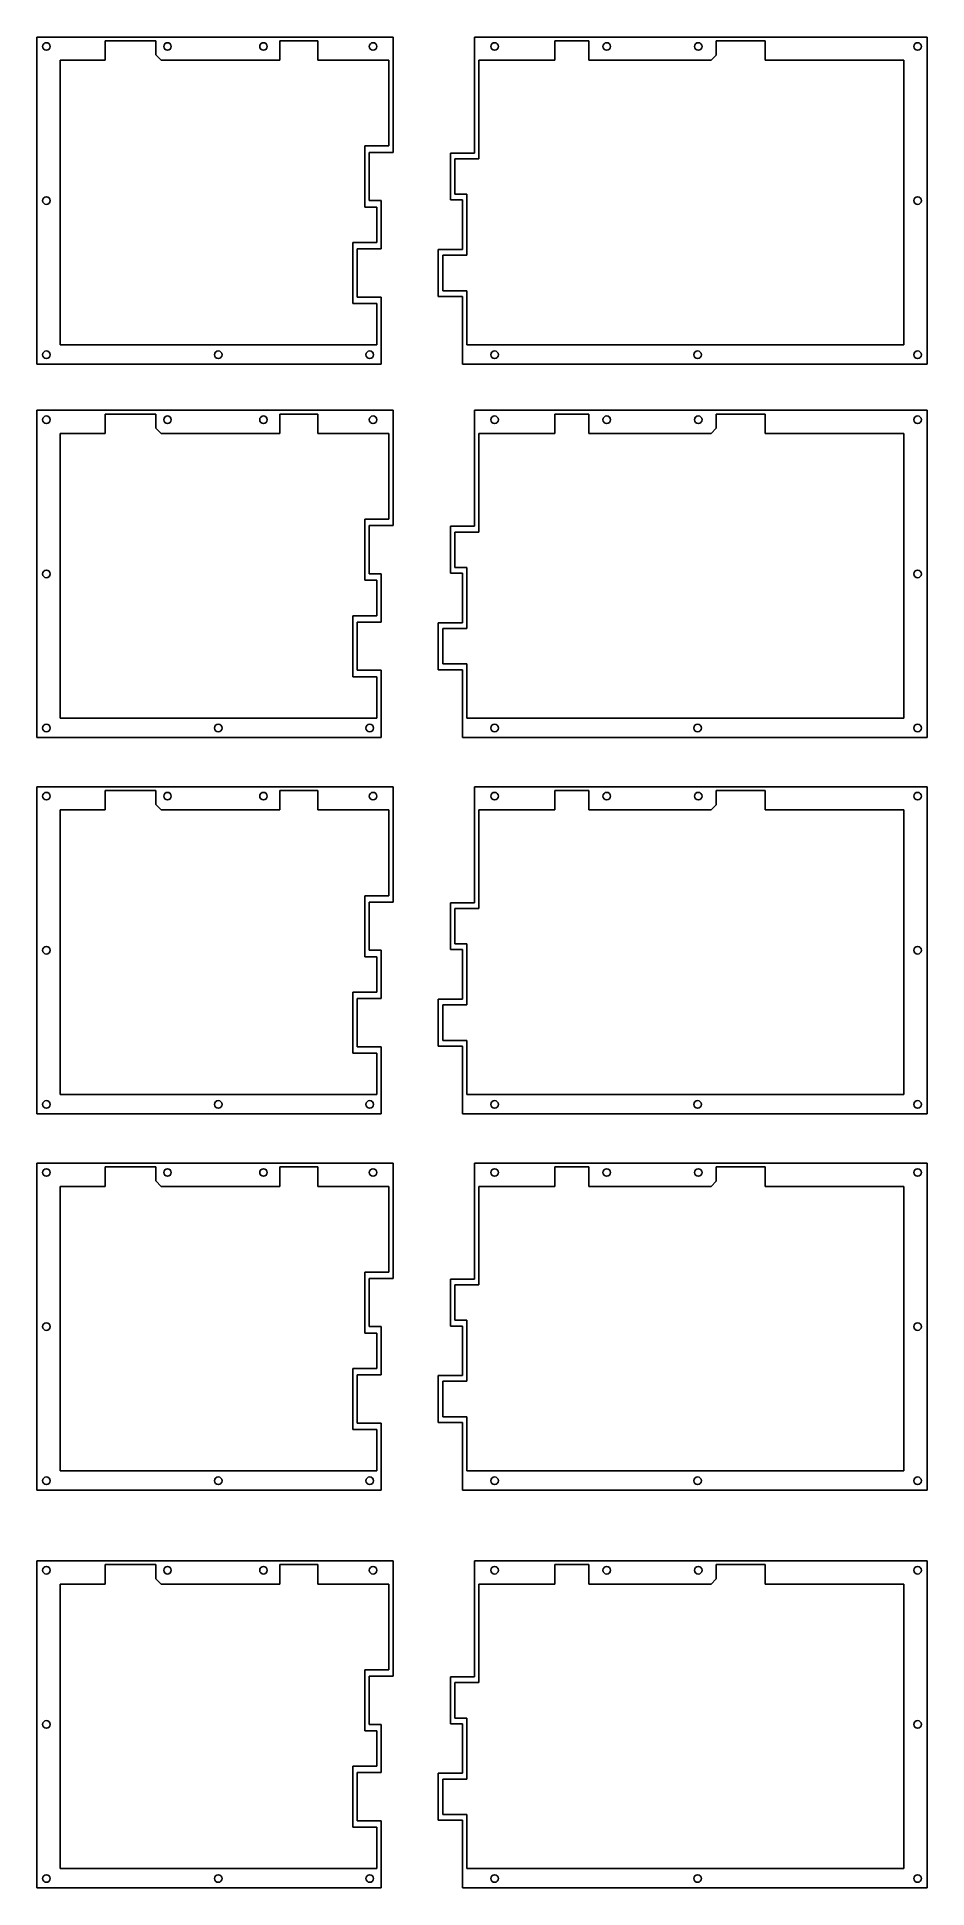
# Model space of a CAD drawing. Extents: x 337 to 688, y 926 to 1657.
import ezdxf

# ---------------------------------------------------------------- set-up
doc = ezdxf.new("R2010")
doc.units = 0
doc.header["$MEASUREMENT"] = 0

msp = doc.modelspace()

# ---------------------------------------------------------------- linework, layer by layer
at = {"color": 7, "linetype": 'Continuous', "true_color": 0xffffff}
for p, q in [((336.52, 1656.76), (336.52, 1527.51)), ((336.52, 1656.76), (477.35, 1656.76)), ((363.52, 1655.26), (363.52, 1647.56)), ((383.52, 1655.26), (363.52, 1655.26)), ((383.52, 1655.26), (383.52, 1649.68)), ((432.52, 1655.26), (432.52, 1647.56)), ((447.52, 1655.26), (432.52, 1655.26)), ((447.52, 1655.26), (447.52, 1647.56)), ((477.35, 1611.18), (477.35, 1656.76)), ((509.47, 1610.93), (509.47, 1656.76)), ((509.47, 1656.76), (688.4, 1656.76)), ((509.47, 1656.76), (541.47, 1656.76)), ((541.27, 1647.56), (541.27, 1655.26)), ((554.72, 1655.26), (541.27, 1655.26)), ((554.72, 1647.56), (554.72, 1655.26)), ((605.02, 1649.63), (605.02, 1655.26)), ((605.02, 1655.26), (624.47, 1655.26)), ((624.47, 1647.56), (624.47, 1655.26)), ((688.4, 1656.76), (688.4, 1527.51)), ((345.72, 1535.19), (345.72, 1647.56)), ((345.72, 1647.56), (363.52, 1647.56)), ((383.52, 1649.68), (385.67, 1647.56)), ((385.67, 1647.56), (432.52, 1647.56)), ((475.62, 1647.56), (447.52, 1647.56)), ((475.62, 1647.56), (475.62, 1613.71)), ((511.2, 1647.56), (511.2, 1608.66)), ((541.27, 1647.56), (511.2, 1647.56)), ((554.72, 1647.56), (603.05, 1647.56)), ((605.02, 1649.63), (603.05, 1647.56)), ((624.47, 1647.56), (679.2, 1647.56)), ((679.2, 1535.19), (679.2, 1647.56)), ((466.1, 1613.71), (466.1, 1589.61)), ((466.1, 1613.71), (475.62, 1613.71)), ((467.82, 1592.13), (467.82, 1611.18)), ((467.82, 1611.18), (477.35, 1611.18)), ((499.94, 1592.38), (499.94, 1610.93)), ((499.94, 1610.93), (509.47, 1610.93)), ((511.2, 1608.66), (501.67, 1608.66)), ((501.67, 1608.66), (501.67, 1594.66)), ((501.67, 1594.66), (506.43, 1594.66)), ((506.43, 1594.66), (506.43, 1570.56)), ((466.1, 1589.61), (470.86, 1589.61)), ((467.82, 1592.13), (472.59, 1592.13)), ((470.86, 1575.61), (470.86, 1589.61)), ((472.59, 1573.08), (472.59, 1592.13)), ((499.94, 1592.38), (504.71, 1592.38)), ((504.71, 1572.83), (504.71, 1592.38)), ((461.34, 1575.61), (461.34, 1551.51)), ((470.86, 1575.61), (461.34, 1575.61)), ((463.06, 1554.03), (463.06, 1573.08)), ((472.59, 1573.08), (463.06, 1573.08)), ((495.18, 1554.28), (495.18, 1572.83)), ((495.18, 1572.83), (504.71, 1572.83)), ((496.91, 1570.56), (496.91, 1556.56)), ((496.91, 1570.56), (506.43, 1570.56)), ((461.34, 1551.51), (470.86, 1551.51)), ((463.06, 1554.03), (472.58, 1554.03)), ((470.86, 1551.51), (470.86, 1535.19)), ((472.58, 1554.03), (472.58, 1527.51)), ((495.18, 1554.28), (504.71, 1554.28)), ((496.91, 1556.56), (506.43, 1556.56)), ((504.71, 1554.28), (504.71, 1527.51)), ((506.43, 1556.56), (506.43, 1535.19)), ((470.86, 1535.19), (345.72, 1535.19)), ((679.2, 1535.19), (506.43, 1535.19)), ((336.52, 1527.51), (472.58, 1527.51)), ((504.71, 1527.51), (688.4, 1527.51)), ((336.52, 1509.31), (336.52, 1380.06)), ((336.52, 1509.31), (477.35, 1509.31)), ((363.52, 1507.81), (363.52, 1500.11)), ((383.52, 1507.81), (363.52, 1507.81)), ((383.52, 1507.81), (383.52, 1502.23)), ((432.52, 1507.81), (432.52, 1500.11)), ((447.52, 1507.81), (432.52, 1507.81)), ((447.52, 1507.81), (447.52, 1500.11)), ((477.35, 1463.73), (477.35, 1509.31)), ((509.47, 1463.48), (509.47, 1509.31)), ((509.47, 1509.31), (688.4, 1509.31)), ((509.47, 1509.31), (541.47, 1509.31)), ((541.27, 1500.11), (541.27, 1507.81)), ((554.72, 1507.81), (541.27, 1507.81)), ((554.72, 1500.11), (554.72, 1507.81)), ((605.02, 1502.18), (605.02, 1507.81)), ((605.02, 1507.81), (624.47, 1507.81)), ((624.47, 1500.11), (624.47, 1507.81)), ((688.4, 1509.31), (688.4, 1380.06)), ((345.72, 1387.74), (345.72, 1500.11)), ((345.72, 1500.11), (363.52, 1500.11)), ((383.52, 1502.23), (385.67, 1500.11)), ((385.67, 1500.11), (432.52, 1500.11)), ((475.62, 1500.11), (447.52, 1500.11)), ((475.62, 1500.11), (475.62, 1466.26)), ((511.2, 1500.11), (511.2, 1461.21)), ((541.27, 1500.11), (511.2, 1500.11)), ((554.72, 1500.11), (603.05, 1500.11)), ((605.02, 1502.18), (603.05, 1500.11)), ((624.47, 1500.11), (679.2, 1500.11)), ((679.2, 1387.74), (679.2, 1500.11)), ((466.1, 1466.26), (466.1, 1442.16)), ((466.1, 1466.26), (475.62, 1466.26)), ((467.82, 1444.68), (467.82, 1463.73)), ((467.82, 1463.73), (477.35, 1463.73)), ((499.94, 1444.93), (499.94, 1463.48)), ((499.94, 1463.48), (509.47, 1463.48)), ((511.2, 1461.21), (501.67, 1461.21)), ((501.67, 1461.21), (501.67, 1447.21)), ((466.1, 1442.16), (470.86, 1442.16)), ((467.82, 1444.68), (472.59, 1444.68)), ((470.86, 1428.16), (470.86, 1442.16)), ((472.59, 1425.63), (472.59, 1444.68)), ((499.94, 1444.93), (504.71, 1444.93)), ((501.67, 1447.21), (506.43, 1447.21)), ((504.71, 1425.38), (504.71, 1444.93)), ((506.43, 1447.21), (506.43, 1423.11)), ((461.34, 1428.16), (461.34, 1404.06)), ((470.86, 1428.16), (461.34, 1428.16)), ((463.06, 1406.59), (463.06, 1425.63)), ((472.59, 1425.63), (463.06, 1425.63)), ((495.18, 1406.84), (495.18, 1425.38)), ((495.18, 1425.38), (504.71, 1425.38)), ((496.91, 1423.11), (496.91, 1409.11)), ((496.91, 1423.11), (506.43, 1423.11)), ((461.34, 1404.06), (470.86, 1404.06)), ((463.06, 1406.59), (472.58, 1406.59)), ((470.86, 1404.06), (470.86, 1387.74)), ((472.58, 1406.59), (472.58, 1380.06)), ((495.18, 1406.84), (504.71, 1406.84)), ((496.91, 1409.11), (506.43, 1409.11)), ((504.71, 1406.84), (504.71, 1380.06)), ((506.43, 1409.11), (506.43, 1387.74)), ((470.86, 1387.74), (345.72, 1387.74)), ((679.2, 1387.74), (506.43, 1387.74)), ((336.52, 1380.06), (472.58, 1380.06)), ((504.71, 1380.06), (688.4, 1380.06)), ((336.52, 1360.61), (336.52, 1231.36)), ((336.52, 1360.61), (477.35, 1360.61)), ((477.35, 1315.04), (477.35, 1360.61)), ((509.47, 1314.79), (509.47, 1360.61)), ((509.47, 1360.61), (688.4, 1360.61)), ((509.47, 1360.61), (541.47, 1360.61)), ((688.4, 1360.61), (688.4, 1231.36)), ((363.52, 1359.11), (363.52, 1351.41)), ((383.52, 1359.11), (363.52, 1359.11)), ((383.52, 1359.11), (383.52, 1353.53)), ((383.52, 1353.53), (385.67, 1351.41)), ((432.52, 1359.11), (432.52, 1351.41)), ((447.52, 1359.11), (432.52, 1359.11)), ((447.52, 1359.11), (447.52, 1351.41)), ((541.27, 1351.41), (541.27, 1359.11)), ((554.72, 1359.11), (541.27, 1359.11)), ((554.72, 1351.41), (554.72, 1359.11)), ((605.02, 1353.48), (603.05, 1351.41)), ((605.02, 1353.48), (605.02, 1359.11)), ((605.02, 1359.11), (624.47, 1359.11)), ((624.47, 1351.41), (624.47, 1359.11)), ((345.72, 1239.04), (345.72, 1351.41)), ((345.72, 1351.41), (363.52, 1351.41)), ((385.67, 1351.41), (432.52, 1351.41)), ((475.62, 1351.41), (447.52, 1351.41)), ((475.62, 1351.41), (475.62, 1317.56)), ((511.2, 1351.41), (511.2, 1312.51)), ((541.27, 1351.41), (511.2, 1351.41)), ((554.72, 1351.41), (603.05, 1351.41)), ((624.47, 1351.41), (679.2, 1351.41)), ((679.2, 1239.04), (679.2, 1351.41)), ((466.1, 1317.56), (466.1, 1293.46)), ((466.1, 1317.56), (475.62, 1317.56)), ((467.82, 1295.99), (467.82, 1315.04)), ((467.82, 1315.04), (477.35, 1315.04)), ((499.94, 1296.24), (499.94, 1314.79)), ((499.94, 1314.79), (509.47, 1314.79)), ((511.2, 1312.51), (501.67, 1312.51)), ((501.67, 1312.51), (501.67, 1298.51)), ((467.82, 1295.99), (472.59, 1295.99)), ((472.59, 1276.94), (472.59, 1295.99)), ((499.94, 1296.24), (504.71, 1296.24)), ((501.67, 1298.51), (506.43, 1298.51)), ((504.71, 1276.69), (504.71, 1296.24)), ((506.43, 1298.51), (506.43, 1274.41)), ((466.1, 1293.46), (470.86, 1293.46)), ((470.86, 1279.46), (470.86, 1293.46)), ((461.34, 1279.46), (461.34, 1255.36)), ((470.86, 1279.46), (461.34, 1279.46)), ((463.06, 1257.89), (463.06, 1276.94)), ((472.59, 1276.94), (463.06, 1276.94)), ((495.18, 1258.14), (495.18, 1276.69)), ((495.18, 1276.69), (504.71, 1276.69)), ((496.91, 1274.41), (496.91, 1260.41)), ((496.91, 1274.41), (506.43, 1274.41)), ((463.06, 1257.89), (472.58, 1257.89)), ((472.58, 1257.89), (472.58, 1231.36)), ((495.18, 1258.14), (504.71, 1258.14)), ((496.91, 1260.41), (506.43, 1260.41)), ((504.71, 1258.14), (504.71, 1231.36)), ((506.43, 1260.41), (506.43, 1239.04)), ((461.34, 1255.36), (470.86, 1255.36)), ((470.86, 1255.36), (470.86, 1239.04)), ((470.86, 1239.04), (345.72, 1239.04)), ((679.2, 1239.04), (506.43, 1239.04)), ((336.52, 1231.36), (472.58, 1231.36)), ((504.71, 1231.36), (688.4, 1231.36)), ((336.52, 1211.94), (336.52, 1082.69)), ((336.52, 1211.94), (477.35, 1211.94)), ((363.52, 1210.44), (363.52, 1202.74)), ((383.52, 1210.44), (363.52, 1210.44)), ((383.52, 1210.44), (383.52, 1204.86)), ((432.52, 1210.44), (432.52, 1202.74)), ((447.52, 1210.44), (432.52, 1210.44)), ((447.52, 1210.44), (447.52, 1202.74)), ((477.35, 1166.37), (477.35, 1211.94)), ((509.47, 1166.12), (509.47, 1211.94)), ((509.47, 1211.94), (688.4, 1211.94)), ((509.47, 1211.94), (541.47, 1211.94)), ((541.27, 1202.74), (541.27, 1210.44)), ((554.72, 1210.44), (541.27, 1210.44)), ((554.72, 1202.74), (554.72, 1210.44)), ((605.02, 1204.81), (605.02, 1210.44)), ((605.02, 1210.44), (624.47, 1210.44)), ((624.47, 1202.74), (624.47, 1210.44)), ((688.4, 1211.94), (688.4, 1082.69)), ((345.72, 1090.37), (345.72, 1202.74)), ((345.72, 1202.74), (363.52, 1202.74)), ((383.52, 1204.86), (385.67, 1202.74)), ((385.67, 1202.74), (432.52, 1202.74)), ((475.62, 1202.74), (447.52, 1202.74)), ((475.62, 1202.74), (475.62, 1168.89)), ((511.2, 1202.74), (511.2, 1163.84)), ((541.27, 1202.74), (511.2, 1202.74)), ((554.72, 1202.74), (603.05, 1202.74)), ((605.02, 1204.81), (603.05, 1202.74)), ((624.47, 1202.74), (679.2, 1202.74)), ((679.2, 1090.37), (679.2, 1202.74)), ((466.1, 1168.89), (466.1, 1144.79)), ((466.1, 1168.89), (475.62, 1168.89)), ((467.82, 1147.32), (467.82, 1166.37)), ((467.82, 1166.37), (477.35, 1166.37)), ((499.94, 1147.57), (499.94, 1166.12)), ((499.94, 1166.12), (509.47, 1166.12)), ((511.2, 1163.84), (501.67, 1163.84)), ((501.67, 1163.84), (501.67, 1149.84)), ((501.67, 1149.84), (506.43, 1149.84)), ((506.43, 1149.84), (506.43, 1125.74)), ((466.1, 1144.79), (470.86, 1144.79)), ((467.82, 1147.32), (472.59, 1147.32)), ((470.86, 1130.79), (470.86, 1144.79)), ((472.59, 1128.27), (472.59, 1147.32)), ((499.94, 1147.57), (504.71, 1147.57)), ((504.71, 1128.02), (504.71, 1147.57)), ((461.34, 1130.79), (461.34, 1106.69)), ((470.86, 1130.79), (461.34, 1130.79)), ((463.06, 1109.22), (463.06, 1128.27)), ((472.59, 1128.27), (463.06, 1128.27)), ((495.18, 1109.47), (495.18, 1128.02)), ((495.18, 1128.02), (504.71, 1128.02)), ((496.91, 1125.74), (496.91, 1111.74)), ((496.91, 1125.74), (506.43, 1125.74)), ((496.91, 1111.74), (506.43, 1111.74)), ((506.43, 1111.74), (506.43, 1090.37)), ((461.34, 1106.69), (470.86, 1106.69)), ((463.06, 1109.22), (472.58, 1109.22)), ((470.86, 1106.69), (470.86, 1090.37)), ((472.58, 1109.22), (472.58, 1082.69)), ((495.18, 1109.47), (504.71, 1109.47)), ((504.71, 1109.47), (504.71, 1082.69)), ((470.86, 1090.37), (345.72, 1090.37)), ((679.2, 1090.37), (506.43, 1090.37)), ((336.52, 1082.69), (472.58, 1082.69)), ((504.71, 1082.69), (688.4, 1082.69)), ((336.52, 1054.83), (336.52, 925.57)), ((336.52, 1054.83), (477.35, 1054.83)), ((363.52, 1053.33), (363.52, 1045.63)), ((383.52, 1053.33), (363.52, 1053.33)), ((383.52, 1053.33), (383.52, 1047.74)), ((432.52, 1053.33), (432.52, 1045.63)), ((447.52, 1053.33), (432.52, 1053.33)), ((447.52, 1053.33), (447.52, 1045.63)), ((477.35, 1009.25), (477.35, 1054.83)), ((509.47, 1009), (509.47, 1054.83)), ((509.47, 1054.83), (688.4, 1054.83)), ((509.47, 1054.83), (541.47, 1054.83)), ((541.27, 1045.63), (541.27, 1053.33)), ((554.72, 1053.33), (541.27, 1053.33)), ((554.72, 1045.63), (554.72, 1053.33)), ((605.02, 1047.69), (605.02, 1053.33)), ((605.02, 1053.33), (624.47, 1053.33)), ((624.47, 1045.62), (624.47, 1053.33)), ((688.4, 1054.83), (688.4, 925.57)), ((345.72, 933.25), (345.72, 1045.63)), ((345.72, 1045.63), (363.52, 1045.63)), ((383.52, 1047.74), (385.67, 1045.63)), ((385.67, 1045.63), (432.52, 1045.63)), ((475.62, 1045.63), (447.52, 1045.63)), ((475.62, 1045.63), (475.62, 1011.77)), ((511.2, 1045.63), (511.2, 1006.72)), ((541.27, 1045.63), (511.2, 1045.63)), ((554.72, 1045.63), (603.05, 1045.63)), ((605.02, 1047.69), (603.05, 1045.63)), ((624.47, 1045.62), (679.2, 1045.63)), ((679.2, 933.25), (679.2, 1045.63)), ((466.1, 1011.77), (466.1, 987.67)), ((466.1, 1011.77), (475.62, 1011.77)), ((467.82, 990.2), (467.82, 1009.25)), ((467.82, 1009.25), (477.35, 1009.25)), ((499.94, 990.45), (499.94, 1009)), ((499.94, 1009), (509.47, 1009)), ((511.2, 1006.72), (501.67, 1006.72)), ((501.67, 1006.72), (501.67, 992.72)), ((466.1, 987.67), (470.86, 987.67)), ((467.82, 990.2), (472.59, 990.2)), ((470.86, 973.67), (470.86, 987.67)), ((472.59, 971.15), (472.59, 990.2)), ((499.94, 990.45), (504.71, 990.45)), ((501.67, 992.72), (506.43, 992.72)), ((504.71, 970.9), (504.71, 990.45)), ((506.43, 992.72), (506.43, 968.62)), ((461.34, 973.67), (461.34, 949.58)), ((470.86, 973.67), (461.34, 973.67)), ((463.06, 952.1), (463.06, 971.15)), ((472.59, 971.15), (463.06, 971.15)), ((495.18, 952.35), (495.18, 970.9)), ((495.18, 970.9), (504.71, 970.9)), ((496.91, 968.62), (496.91, 954.62)), ((496.91, 968.62), (506.43, 968.62)), ((463.06, 952.1), (472.58, 952.1)), ((472.58, 952.1), (472.58, 925.57)), ((495.18, 952.35), (504.71, 952.35)), ((496.91, 954.62), (506.43, 954.62)), ((504.71, 952.35), (504.71, 925.57)), ((506.43, 954.62), (506.43, 933.25)), ((461.34, 949.58), (470.86, 949.58)), ((470.86, 949.58), (470.86, 933.25)), ((470.86, 933.25), (345.72, 933.25)), ((679.2, 933.25), (506.43, 933.25)), ((336.52, 925.57), (472.58, 925.57)), ((504.71, 925.57), (688.4, 925.57))]:
    msp.add_line(p, q, dxfattribs=at)
for centre in [(340.26, 1653.02), (388.12, 1653.02), (426.07, 1653.02), (469.39, 1653.02), (517.43, 1653.02), (561.77, 1653.02), (597.97, 1653.02), (684.66, 1653.02), (340.26, 1592.13), (684.66, 1592.13), (340.26, 1531.24), (408.17, 1531.24), (468.09, 1531.24), (517.43, 1531.24), (597.69, 1531.24), (684.66, 1531.24), (340.26, 1505.57), (388.12, 1505.57), (426.07, 1505.57), (469.39, 1505.57), (517.43, 1505.57), (561.77, 1505.57), (597.97, 1505.57), (684.66, 1505.57), (340.26, 1444.68), (684.66, 1444.68), (340.26, 1383.8), (408.17, 1383.8), (468.09, 1383.8), (517.43, 1383.8), (597.69, 1383.8), (684.66, 1383.8), (340.26, 1356.88), (388.12, 1356.88), (426.07, 1356.88), (469.39, 1356.88), (517.43, 1356.88), (561.77, 1356.88), (597.97, 1356.88), (684.66, 1356.88), (340.26, 1295.99), (684.66, 1295.99), (340.26, 1235.1), (408.17, 1235.1), (468.09, 1235.1), (517.43, 1235.1), (597.69, 1235.1), (684.66, 1235.1), (340.26, 1208.21), (388.12, 1208.21), (426.07, 1208.21), (469.39, 1208.21), (517.43, 1208.21), (561.77, 1208.21), (597.97, 1208.21), (684.66, 1208.21), (340.26, 1147.32), (684.66, 1147.32), (340.26, 1086.43), (408.17, 1086.43), (468.09, 1086.43), (517.43, 1086.43), (597.69, 1086.43), (684.66, 1086.43), (340.26, 1051.09), (388.12, 1051.09), (426.07, 1051.09), (469.39, 1051.09), (517.43, 1051.09), (561.77, 1051.09), (597.97, 1051.09), (684.66, 1051.09), (340.26, 990.2), (684.66, 990.2), (340.26, 929.31), (408.17, 929.31), (468.09, 929.31), (517.43, 929.31), (597.69, 929.31), (684.66, 929.31)]:
    msp.add_circle(centre, 1.5, dxfattribs=at)

doc.saveas('drawing.dxf')
